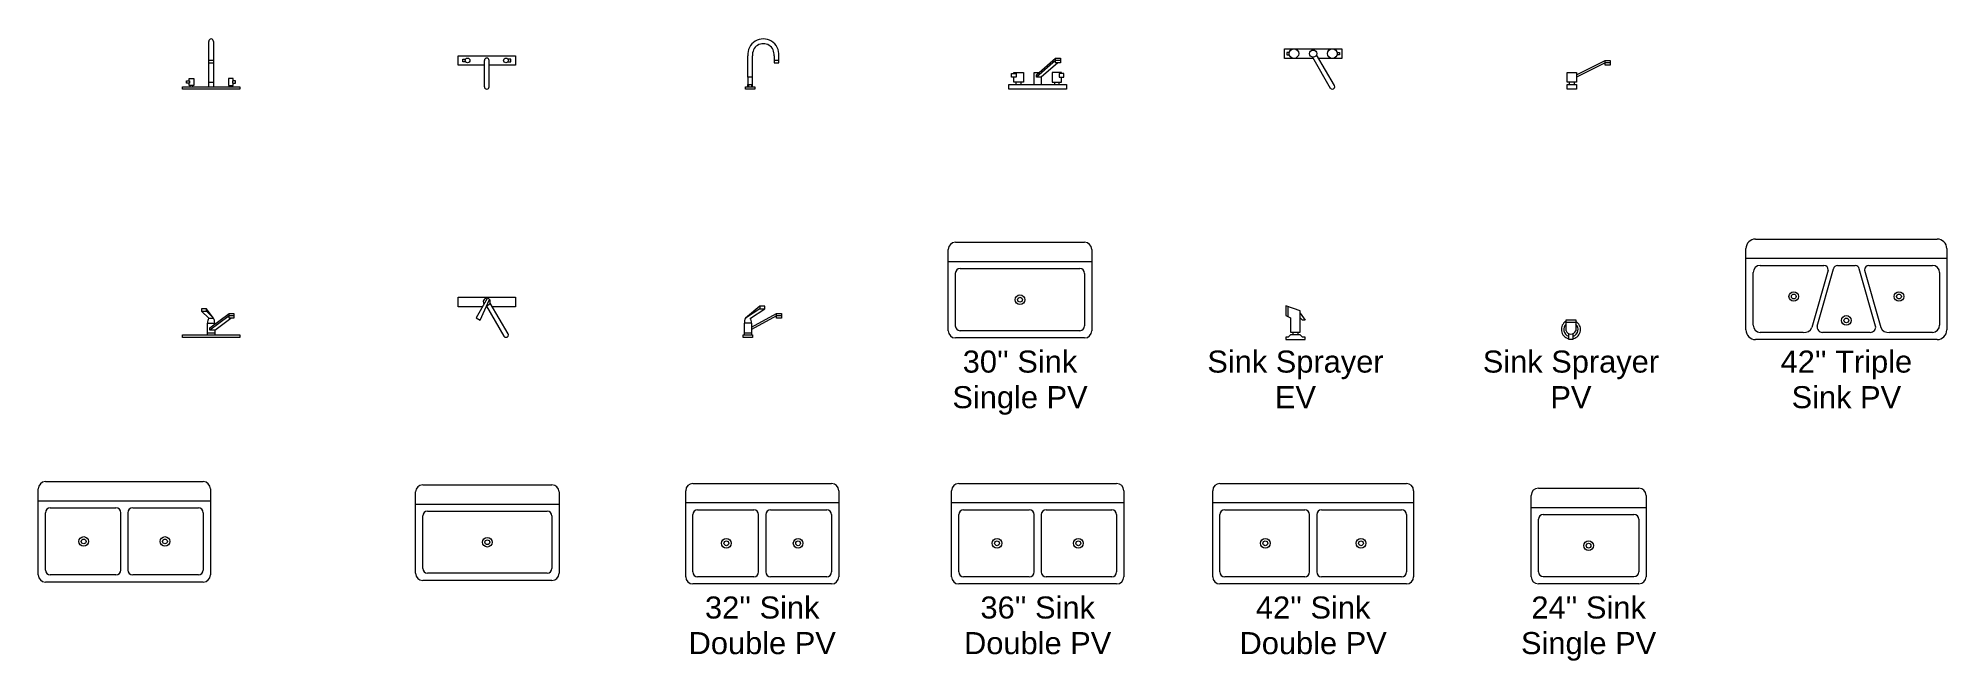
# Model space of a CAD drawing. Header units: centimetres. Extents: x -707 to 307, y -2463 to -2132.
import ezdxf

# ---------------------------------------------------------------- set-up
doc = ezdxf.new("R2010")
doc.units = ezdxf.units.CM
doc.header["$LTSCALE"] = 25.4
doc.layers.get('0').update_dxf_attribs({"lineweight": 0})
doc.layers.add('None', color=7, linetype='Continuous', lineweight=0)
doc.styles.add('Arial', font='arial.ttf')

# ---------------------------------------------------------------- blocks, each defined once
blk = doc.blocks.new('Sink-double - 36 in top')
at = {"color": 7, "lineweight": 0}
for p, q in [((-41.91, 0), (41.91, 0)), ((-45.72, -49.53), (-45.72, -3.81)), ((45.72, -3.81), (45.72, -49.53)), ((-45.72, -10.16), (45.72, -10.16)), ((-41.91, -46.99), (-41.91, -16.51)), ((-39.37, -13.97), (-4.445, -13.97)), ((-1.905, -46.99), (-1.905, -16.51)), ((1.905, -16.51), (1.905, -46.99)), ((4.445, -13.97), (39.37, -13.97)), ((41.91, -16.51), (41.91, -46.99)), ((-4.445, -49.53), (-39.37, -49.53)), ((39.37, -49.53), (4.445, -49.53)), ((41.91, -53.34), (-41.91, -53.34))]:
    blk.add_line(p, q, dxfattribs=at)
for centre, radius in [((-21.59, -31.75), 2.54), ((21.59, -31.75), 2.54), ((-21.59, -31.75), 1.27), ((21.59, -31.75), 1.27)]:
    blk.add_circle(centre, radius, dxfattribs=at)
for centre, radius, start, end in [((-41.91, -3.81), 3.81, 90, 180), ((41.91, -3.81), 3.81, 0, 90), ((-39.37, -16.51), 2.54, 90, 180), ((-4.445, -16.51), 2.54, 0, 90), ((4.445, -16.51), 2.54, 90, 180), ((39.37, -16.51), 2.54, 0, 90), ((-41.91, -49.53), 3.81, 180, 270), ((-39.37, -46.99), 2.54, 180, 270), ((-4.445, -46.99), 2.54, 270, 0), ((4.445, -46.99), 2.54, 180, 270), ((39.37, -46.99), 2.54, 270, 0), ((41.91, -49.53), 3.81, 270, 0)]:
    blk.add_arc(centre, radius, start, end, dxfattribs=at)
blk = doc.blocks.new('Sink-single - 30 in top')
at = {"color": 7, "lineweight": 0}
for p, q in [((-34.3, 0), (34.3, 0)), ((-38.1, -47), (-38.1, -3.8)), ((38.1, -3.8), (38.1, -47)), ((-38.1, -10.2), (38.1, -10.2)), ((-34.3, -44.4), (-34.3, -16.5)), ((-31.8, -14), (31.8, -14)), ((34.3, -16.5), (34.3, -44.4)), ((31.8, -47), (-31.8, -47)), ((34.3, -50.8), (-34.3, -50.8))]:
    blk.add_line(p, q, dxfattribs=at)
for radius in [2.54, 1.27]:
    blk.add_circle((0, -30.5), radius, dxfattribs=at)
for centre, radius, start, end in [((-34.3, -3.8), 3.81, 90, 180), ((34.3, -3.8), 3.81, 0, 90), ((-31.8, -16.5), 2.54, 90, 180), ((31.8, -16.5), 2.54, 0, 90), ((-34.3, -47), 3.81, 180, 270), ((-31.8, -44.4), 2.54, 180, 270), ((31.8, -44.4), 2.54, 270, 0), ((34.3, -47), 3.81, 270, 0)]:
    blk.add_arc(centre, radius, start, end, dxfattribs=at)
blk = doc.blocks.new('Gooseneck Faucet EV')
at = {"color": 7, "lineweight": 0}
for p, q in [((-1.27, 1.27), (-1.27, 25.4)), ((1.27, 25.4), (1.27, 1.27)), ((1.27, 15.24), (-1.27, 15.24)), ((-1.27, 13.97), (1.27, 13.97)), ((-11.1125, 1.27), (-11.1125, 1.905)), ((-9.8425, 1.905), (-9.8425, 1.27)), ((-1.27, 3.81), (1.27, 3.81)), ((9.8425, 1.905), (9.8425, 1.27)), ((11.1125, 1.27), (11.1125, 1.905))]:
    blk.add_line(p, q, dxfattribs=at)
for points in [[(-15.24, 0), (-15.24, 1.27), (15.24, 1.27), (15.24, 0)], [(-13.0175, 3.175), (-13.0175, 4.445), (-11.43, 4.445), (-11.43, 3.175)], [(13.0175, 3.175), (13.0175, 4.445), (11.43, 4.445), (11.43, 3.175)]]:
    blk.add_lwpolyline(points, close=True, dxfattribs=at)
for points in [[(-11.7475, 4.461002), (-11.7475, 5.715), (-9.2075, 5.715), (-9.2075, 1.905), (-11.7475, 1.905), (-11.7475, 3.156458)], [(11.7475, 4.461002), (11.7475, 5.715), (9.2075, 5.715), (9.2075, 1.905), (11.7475, 1.905), (11.7475, 3.156458)]]:
    blk.add_lwpolyline(points, dxfattribs=at)
blk.add_arc((0, 25.4), 1.27, 0, 180, dxfattribs=at)
blk = doc.blocks.new('Gooseneck Faucet PV')
at = {"color": 7, "lineweight": 0}
for p, q in [((-12.7, -1.9), (-11.2, -1.9)), ((-12.7, -3.2), (-12.7, -1.9)), ((-11.2, -3.2), (-12.7, -3.2)), ((-1.3, -2.5), (-1.3, -16.5)), ((1.3, -16.5), (1.3, -2.5)), ((12.7, -1.9), (11.2, -1.9)), ((11.2, -3.2), (12.7, -3.2)), ((12.7, -3.2), (12.7, -1.9))]:
    blk.add_line(p, q, dxfattribs=at)
blk.add_lwpolyline([(-1.3, -5.1), (-15.2, -5.1), (-15.2, 0), (15.2, 0), (15.2, -5.1), (1.3, -5.1)], dxfattribs=at)
for centre in [(-10.2, -2.5), (10.2, -2.5)]:
    blk.add_circle(centre, 1.27, dxfattribs=at)
for centre, start, end in [((0, -2.5), 0, 180), ((0, -16.5), 180, 0)]:
    blk.add_arc(centre, 1.27, start, end, dxfattribs=at)
blk = doc.blocks.new('Gooseneck Faucet SV')
at = {"color": 7, "lineweight": 0}
for p, q in [((-1.27, 6.35), (-1.27, 17.78)), ((1.27, 6.35), (1.27, 17.78)), ((12.7, 17.78), (12.7, 13.97)), ((15.24, 15.24), (12.7, 15.24)), ((12.7, 13.97), (15.24, 13.97)), ((15.24, 13.97), (15.24, 17.78)), ((-1.27, 6.35), (-1.27, 2.54)), ((1.27, 6.35), (-1.27, 6.35)), ((-1.27, 1.27), (-1.27, 2.54)), ((-1.27, 2.54), (1.27, 2.54)), ((-0.635, 1.27), (-0.635, 2.54)), ((0.635, 2.54), (0.635, 1.27)), ((1.27, 2.54), (1.27, 6.35)), ((1.27, 1.27), (1.27, 2.54))]:
    blk.add_line(p, q, dxfattribs=at)
blk.add_lwpolyline([(-2.54, 0), (-2.54, 1.27), (2.54, 1.27), (2.54, 0)], close=True, dxfattribs=at)
for radius, start, end in [(8.279, 355.6013, 184.3987), (5.75, 353.6598, 186.3402)]:
    blk.add_arc((6.985, 18.415), radius, start, end, dxfattribs=at)
blk = doc.blocks.new('Standard Faucet EV')
at = {"color": 7, "lineweight": 0}
for p, q in [((-0.635, 7.62), (9.525, 16.51)), ((9.525, 15.24), (-0.635, 6.35)), ((10.647959, 13.980414), (1.905, 6.35)), ((9.525, 15.24), (9.525, 16.51)), ((9.525, 16.51), (12.065, 16.51)), ((9.525, 13.97), (9.525, 15.24)), ((12.065, 15.24), (9.525, 15.24)), ((12.065, 13.97), (9.525, 13.97)), ((12.065, 16.51), (12.065, 15.24)), ((12.065, 15.24), (12.065, 13.97)), ((-11.43, 2.54), (-11.43, 3.81)), ((-8.89, 3.81), (-8.89, 2.54)), ((-1.905, 8.89), (0.810768, 8.89)), ((-1.905, 2.54), (-1.905, 8.89)), ((-0.635, 6.35), (-0.635, 7.62)), ((1.905, 6.35), (-0.635, 6.35)), ((1.905, 6.35), (1.905, 2.54)), ((8.89, 3.81), (8.89, 2.54)), ((11.43, 2.54), (11.43, 3.81))]:
    blk.add_line(p, q, dxfattribs=at)
for points in [[(-15.24, 0), (-15.24, 2.54), (15.24, 2.54), (15.24, 0)], [(-13.97, 6.35), (-13.97, 8.255), (-11.43, 8.255), (-11.43, 6.35)], [(13.97, 6.35), (13.97, 8.255), (11.43, 8.255), (11.43, 6.35)]]:
    blk.add_lwpolyline(points, close=True, dxfattribs=at)
for points in [[(-12.7, 8.258302), (-12.7, 8.89), (-7.62, 8.89), (-7.62, 3.81), (-12.7, 3.81), (-12.7, 6.35)], [(12.7, 8.258302), (12.7, 8.89), (7.62, 8.89), (7.62, 3.81), (12.7, 3.81), (12.7, 6.35)]]:
    blk.add_lwpolyline(points, dxfattribs=at)
blk = doc.blocks.new('Standard Faucet PV')
at = {"color": 7, "lineweight": 0}
for p, q in [((-14, -1.9), (-14, -3.2)), ((-12.6, -1.9), (-14, -1.9)), ((-14, -3.2), (-12.6, -3.2)), ((-0.4, -4.4), (9.1, -20.8)), ((11.3, -19.5), (1.8, -3.2)), ((12.6, -1.9), (14, -1.9)), ((14, -3.2), (12.6, -3.2)), ((14, -1.9), (14, -3.2))]:
    blk.add_line(p, q, dxfattribs=at)
blk.add_lwpolyline([(0, -5.1), (-15.2, -5.1), (-15.2, 0), (15.2, 0), (15.2, -5.1), (2.9, -5.1)], dxfattribs=at)
for centre, radius in [((-10.2, -2.5), 2.54), ((10.2, -2.5), 2.54), ((0, -2.5), 1.91)]:
    blk.add_circle(centre, radius, dxfattribs=at)
blk.add_arc((10.2, -20.1), 1.27, 210, 30, dxfattribs=at)
blk = doc.blocks.new('Standard Faucet SV')
at = {"color": 7, "lineweight": 0}
for p, q in [((2.54, 7.62), (17.78, 15.24)), ((17.78, 13.97), (2.54, 6.35)), ((17.78, 13.97), (17.78, 15.24)), ((17.78, 15.24), (20.32, 15.24)), ((17.78, 12.7), (17.78, 13.97)), ((20.32, 13.97), (17.78, 13.97)), ((20.32, 12.7), (17.78, 12.7)), ((20.32, 15.24), (20.32, 13.97)), ((20.32, 13.97), (20.32, 12.7)), ((-1.27, 2.54), (-1.27, 3.81)), ((1.27, 3.81), (1.27, 2.54))]:
    blk.add_line(p, q, dxfattribs=at)
for points in [[(-2.54, 3.81), (-2.54, 8.89), (2.54, 8.89), (2.54, 3.81)], [(-2.54, 0), (-2.54, 2.54), (2.54, 2.54), (2.54, 0)]]:
    blk.add_lwpolyline(points, close=True, dxfattribs=at)
blk = doc.blocks.new('Washerless Faucet EV')
at = {"color": 7, "lineweight": 0}
for p, q in [((-5.1, 15.2), (-5.1, 14)), ((-2.5, 15.2), (-5.1, 15.2)), ((-1.3, 10.2), (-5.1, 14)), ((-5.1, 14), (-2.5, 14)), ((-2.5, 14), (-2.5, 15.2)), ((1.3, 10.2), (-2.5, 15.2)), ((-2.5, 14), (1.3, 10.2)), ((-1.3, 10.2), (1.3, 10.2)), ((-0.6, 5.1), (9.5, 12.7)), ((9.5, 11.4), (-0.6, 3.8)), ((1.9, 3.8), (10.4, 10.2)), ((9.5, 11.4), (9.5, 12.7)), ((9.5, 12.7), (12.1, 12.7)), ((9.5, 10.2), (9.5, 11.4)), ((12.1, 11.4), (9.5, 11.4)), ((12.1, 10.2), (9.5, 10.2)), ((12.1, 12.7), (12.1, 11.4)), ((12.1, 11.4), (12.1, 10.2)), ((-1.9, 7.6), (1.9, 7.6)), ((-1.9, 1.3), (-1.9, 7.6)), ((-1.9, 2.5), (1.9, 2.5)), ((-0.6, 3.8), (-0.6, 5.1)), ((1.9, 3.8), (-0.6, 3.8)), ((1.9, 7.6), (1.9, 7)), ((1.9, 3.8), (1.9, 1.3))]:
    blk.add_line(p, q, dxfattribs=at)
blk.add_lwpolyline([(-15.2, 0), (-15.2, 1.3), (15.2, 1.3), (15.2, 0)], close=True, dxfattribs=at)
for centre, start, end in [((3.2, 7.7), 151.0646, 180.8629), ((-3.2, 7.7), 359.1371, 28.9354)]:
    blk.add_arc(centre, 5.09, start, end, dxfattribs=at)
blk = doc.blocks.new('Washerless Faucet PV')
at = {"color": 7, "lineweight": 0}
for p, q in [((0.2, -0.7), (-5.7, -11)), ((-3.5, -12.2), (1.4, -1.3)), ((0, -5.1), (-0.3, -5.1)), ((-0.2, -4.8), (9.1, -20.8)), ((11.3, -19.5), (1.8, -3.2)), ((-5.7, -11), (-3.5, -12.2))]:
    blk.add_line(p, q, dxfattribs=at)
blk.add_lwpolyline([(-2.3, -5.1), (-15.2, -5.1), (-15.2, 0), (15.2, 0), (15.2, -5.1), (2.9, -5.1)], dxfattribs=at)
for centre, radius, start, end in [((0, -2.5), 1.9, 269.2246, 216.2304), ((10.2, -20.1), 1.27, 210, 30)]:
    blk.add_arc(centre, radius, start, end, dxfattribs=at)
blk = doc.blocks.new('Washerless Faucet SV')
at = {"color": 7, "lineweight": 0}
for p, q in [((6.3, 16.5), (-1.3, 10.2)), ((6.3, 15.2), (-1.3, 10.2)), ((1.3, 10.2), (8.9, 15.2)), ((1.9, 5.4), (15.2, 12.7)), ((15.2, 11.4), (1.9, 4.2)), ((6.3, 16.5), (6.3, 15.2)), ((8.9, 16.5), (6.3, 16.5)), ((6.3, 15.2), (8.9, 15.2)), ((8.9, 15.2), (8.9, 16.5)), ((15.2, 11.4), (15.2, 12.7)), ((15.2, 12.7), (17.8, 12.7)), ((15.2, 10.2), (15.2, 11.4)), ((17.8, 11.4), (15.2, 11.4)), ((17.8, 10.2), (15.2, 10.2)), ((17.8, 12.7), (17.8, 11.4)), ((17.8, 11.4), (17.8, 10.2)), ((1.9, 7.6), (-1.9, 7.6)), ((-1.9, 1.3), (-1.9, 7.6)), ((-1.9, 2.5), (1.9, 2.5)), ((1.9, 7.6), (1.9, 1.3))]:
    blk.add_line(p, q, dxfattribs=at)
blk.add_lwpolyline([(-2.5, 0), (-2.5, 1.3), (2.5, 1.3), (2.5, 0)], close=True, dxfattribs=at)
for centre, start, end in [((1.8, 8.1), 145.144, 186.7835), ((-1.8, 8.1), 353.2165, 34.856)]:
    blk.add_arc(centre, 3.68, start, end, dxfattribs=at)
blk = doc.blocks.new("32'' Sink Double PV")
at = {"color": 7, "lineweight": 0}
for p, q in [((-36.83, 0), (36.83, 0)), ((-40.64, -49.53), (-40.64, -3.81)), ((40.64, -3.81), (40.64, -49.53)), ((-40.64, -10.16), (40.64, -10.16)), ((-36.83, -46.99), (-36.83, -16.51)), ((-34.29, -13.97), (-4.445, -13.97)), ((-1.905, -46.99), (-1.905, -16.51)), ((1.905, -16.51), (1.905, -46.99)), ((4.445, -13.97), (34.29, -13.97)), ((36.83, -16.51), (36.83, -46.99)), ((-4.445, -49.53), (-34.29, -49.53)), ((34.29, -49.53), (4.445, -49.53)), ((36.83, -53.34), (-36.83, -53.34))]:
    blk.add_line(p, q, dxfattribs=at)
for centre, radius in [((-19.05, -31.75), 2.54), ((19.05, -31.75), 2.54), ((-19.05, -31.75), 1.27), ((19.05, -31.75), 1.27)]:
    blk.add_circle(centre, radius, dxfattribs=at)
for centre, radius, start, end in [((-36.83, -3.81), 3.81, 90, 180), ((36.83, -3.81), 3.81, 0, 90), ((-34.29, -16.51), 2.54, 90, 180), ((-4.445, -16.51), 2.54, 0, 90), ((4.445, -16.51), 2.54, 90, 180), ((34.29, -16.51), 2.54, 0, 90), ((-36.83, -49.53), 3.81, 180, 270), ((-34.29, -46.99), 2.54, 180, 270), ((-4.445, -46.99), 2.54, 270, 0), ((4.445, -46.99), 2.54, 180, 270), ((34.29, -46.99), 2.54, 270, 0), ((36.83, -49.53), 3.81, 270, 0)]:
    blk.add_arc(centre, radius, start, end, dxfattribs=at)
blk = doc.blocks.new("36'' Sink Double PV")
at = {"color": 7, "lineweight": 0}
for p, q in [((-41.91, 0), (41.91, 0)), ((-45.72, -49.53), (-45.72, -3.81)), ((45.72, -3.81), (45.72, -49.53)), ((-45.72, -10.16), (45.72, -10.16)), ((-41.91, -46.99), (-41.91, -16.51)), ((-39.37, -13.97), (-4.445, -13.97)), ((-1.905, -46.99), (-1.905, -16.51)), ((1.905, -16.51), (1.905, -46.99)), ((4.445, -13.97), (39.37, -13.97)), ((41.91, -16.51), (41.91, -46.99)), ((-4.445, -49.53), (-39.37, -49.53)), ((39.37, -49.53), (4.445, -49.53)), ((41.91, -53.34), (-41.91, -53.34))]:
    blk.add_line(p, q, dxfattribs=at)
for centre, radius in [((-21.59, -31.75), 2.54), ((21.59, -31.75), 2.54), ((-21.59, -31.75), 1.27), ((21.59, -31.75), 1.27)]:
    blk.add_circle(centre, radius, dxfattribs=at)
for centre, radius, start, end in [((-41.91, -3.81), 3.81, 90, 180), ((41.91, -3.81), 3.81, 0, 90), ((-39.37, -16.51), 2.54, 90, 180), ((-4.445, -16.51), 2.54, 0, 90), ((4.445, -16.51), 2.54, 90, 180), ((39.37, -16.51), 2.54, 0, 90), ((-41.91, -49.53), 3.81, 180, 270), ((-39.37, -46.99), 2.54, 180, 270), ((-4.445, -46.99), 2.54, 270, 0), ((4.445, -46.99), 2.54, 180, 270), ((39.37, -46.99), 2.54, 270, 0), ((41.91, -49.53), 3.81, 270, 0)]:
    blk.add_arc(centre, radius, start, end, dxfattribs=at)
blk = doc.blocks.new("42'' Sink Double PV")
at = {"color": 7, "lineweight": 0}
for p, q in [((-49.53, 0), (49.53, 0)), ((-53.34, -49.53), (-53.34, -3.81)), ((53.34, -3.81), (53.34, -49.53)), ((-53.34, -10.16), (53.34, -10.16)), ((-49.53, -46.99), (-49.53, -16.51)), ((-46.99, -13.97), (-4.445, -13.97)), ((-1.905, -46.99), (-1.905, -16.51)), ((1.905, -16.51), (1.905, -46.99)), ((4.445, -13.97), (46.99, -13.97)), ((49.53, -16.51), (49.53, -46.99)), ((-4.445, -49.53), (-46.99, -49.53)), ((46.99, -49.53), (4.445, -49.53)), ((49.53, -53.34), (-49.53, -53.34))]:
    blk.add_line(p, q, dxfattribs=at)
for centre, radius in [((-25.4, -31.75), 2.54), ((25.4, -31.75), 2.54), ((-25.4, -31.75), 1.27), ((25.4, -31.75), 1.27)]:
    blk.add_circle(centre, radius, dxfattribs=at)
for centre, radius, start, end in [((-49.53, -3.81), 3.81, 90, 180), ((49.53, -3.81), 3.81, 0, 90), ((-46.99, -16.51), 2.54, 90, 180), ((-4.445, -16.51), 2.54, 0, 90), ((4.445, -16.51), 2.54, 90, 180), ((46.99, -16.51), 2.54, 0, 90), ((-49.53, -49.53), 3.81, 180, 270), ((-46.99, -46.99), 2.54, 180, 270), ((-4.445, -46.99), 2.54, 270, 0), ((4.445, -46.99), 2.54, 180, 270), ((46.99, -46.99), 2.54, 270, 0), ((49.53, -49.53), 3.81, 270, 0)]:
    blk.add_arc(centre, radius, start, end, dxfattribs=at)
blk = doc.blocks.new("24'' Sink Single PV")
at = {"color": 7, "lineweight": 0}
for p, q in [((-26.7, 0), (26.7, 0)), ((-30.5, -47), (-30.5, -3.8)), ((30.5, -3.8), (30.5, -47)), ((-30.5, -10.2), (30.5, -10.2)), ((-26.7, -44.4), (-26.7, -16.5)), ((-24.1, -14), (24.1, -14)), ((26.7, -16.5), (26.7, -44.4)), ((24.1, -47), (-24.1, -47)), ((26.7, -50.8), (-26.7, -50.8))]:
    blk.add_line(p, q, dxfattribs=at)
for radius in [2.54, 1.27]:
    blk.add_circle((0, -30.5), radius, dxfattribs=at)
for centre, radius, start, end in [((-26.7, -3.8), 3.81, 90, 180), ((26.7, -3.8), 3.81, 0, 90), ((-24.1, -16.5), 2.54, 90, 180), ((24.1, -16.5), 2.54, 0, 90), ((-26.7, -47), 3.81, 180, 270), ((-24.1, -44.4), 2.54, 180, 270), ((24.1, -44.4), 2.54, 270, 0), ((26.7, -47), 3.81, 270, 0)]:
    blk.add_arc(centre, radius, start, end, dxfattribs=at)
blk = doc.blocks.new("30'' Sink Single PV")
at = {"color": 7, "lineweight": 0}
for p, q in [((-34.3, 0), (34.3, 0)), ((-38.1, -47), (-38.1, -3.8)), ((38.1, -3.8), (38.1, -47)), ((-38.1, -10.2), (38.1, -10.2)), ((-34.3, -44.4), (-34.3, -16.5)), ((-31.8, -14), (31.8, -14)), ((34.3, -16.5), (34.3, -44.4)), ((31.8, -47), (-31.8, -47)), ((34.3, -50.8), (-34.3, -50.8))]:
    blk.add_line(p, q, dxfattribs=at)
for radius in [2.54, 1.27]:
    blk.add_circle((0, -30.5), radius, dxfattribs=at)
for centre, radius, start, end in [((-34.3, -3.8), 3.81, 90, 180), ((34.3, -3.8), 3.81, 0, 90), ((-31.8, -16.5), 2.54, 90, 180), ((31.8, -16.5), 2.54, 0, 90), ((-34.3, -47), 3.81, 180, 270), ((-31.8, -44.4), 2.54, 180, 270), ((31.8, -44.4), 2.54, 270, 0), ((34.3, -47), 3.81, 270, 0)]:
    blk.add_arc(centre, radius, start, end, dxfattribs=at)
blk = doc.blocks.new('Sink Sprayer EV')
at = {"color": 7, "lineweight": 0}
for p, q in [((-5.08, 17.78), (-5.08, 12.7)), ((2.54, 15.24), (-5.08, 17.78)), ((-5.08, 12.7), (-2.54, 11.43)), ((-3.81, 12.08507), (-3.81, 17.36217)), ((-2.54, 11.43), (-2.54, 3.81)), ((2.54, 3.81), (2.54, 15.24)), ((2.54, 13.97), (5.08, 10.16)), ((3.81, 10.16), (2.54, 11.43)), ((5.08, 10.16), (3.81, 10.16)), ((-2.54, 3.81), (2.54, 3.81)), ((-1.27, 2.54), (-1.27, 3.81)), ((1.27, 3.81), (1.27, 2.54))]:
    blk.add_line(p, q, dxfattribs=at)
blk.add_lwpolyline([(-5.08, 0), (5.08, 0), (5.08, 1.27), (3.81, 1.27), (2.54, 2.54), (-2.54, 2.54), (-3.81, 1.27), (-5.08, 1.27)], close=True, dxfattribs=at)
blk = doc.blocks.new('Sink Sprayer PV')
at = {"color": 7, "lineweight": 0}
for p, q in [((-2.54, -0.635), (-2.54, 5.08)), ((-2.54, 5.08), (2.54, 5.08)), ((-2.54, 3.81), (2.54, 3.81)), ((2.54, 5.08), (2.54, -0.635)), ((-1.27, -2.21742), (-1.27, -5.08)), ((-1.27, -5.08), (1.27, -5.08)), ((1.27, -5.08), (1.27, -2.193544))]:
    blk.add_line(p, q, dxfattribs=at)
for centre, radius, start, end in [((0, 0), 5.08, 120.0106, 255.4642), ((0, 0), 3.81, 131.7889, 250.3945), ((0, 0), 5.08, 284.5684, 59.29983), ((0, 0), 3.81, 289.7697, 47.18436), ((0, 0.105918), 2.645834, 196.2602, 343.7398)]:
    blk.add_arc(centre, radius, start, end, dxfattribs=at)
blk = doc.blocks.new("42'' Triple Sink PV")
at = {"color": 7, "lineweight": 0}
for p, q in [((-48.26, 0), (48.26, 0)), ((-53.34, -48.26), (-53.34, -5.08)), ((53.34, -5.08), (53.34, -48.26)), ((-53.34, -10.16), (53.34, -10.16)), ((-49.53, -45.72), (-49.53, -17.78)), ((-45.72, -13.97), (-11.88339, -13.97)), ((-9.59612, -16.440658), (-18.301716, -46.910752)), ((-15.54861, -46.165008), (-6.88467, -15.841472)), ((-4.756404, -13.97), (4.756404, -13.97)), ((15.54861, -46.165008), (6.88467, -15.841472)), ((9.595866, -16.440658), (18.301716, -46.910752)), ((11.88339, -13.97), (45.72, -13.97)), ((49.53, -17.78), (49.53, -45.72)), ((-22.86, -49.53), (-45.72, -49.53)), ((12.7, -49.53), (-12.7, -49.53)), ((45.72, -49.53), (22.86, -49.53)), ((48.26, -53.34), (-48.26, -53.34))]:
    blk.add_line(p, q, dxfattribs=at)
for centre, radius in [((-27.94, -30.48), 2.54), ((-27.94, -30.48), 1.27), ((27.94, -30.48), 2.54), ((27.94, -30.48), 1.27), ((0, -43.18), 2.54), ((0, -43.18), 1.27)]:
    blk.add_circle(centre, radius, dxfattribs=at)
for centre, radius, start, end in [((-48.26, -5.08), 5.08, 90, 180), ((48.26, -5.08), 5.08, 0, 90), ((-45.72, -17.78), 3.81, 90, 180), ((-12.085574, -16.451326), 2.489511, 0.2403933, 85.3467), ((-4.411726, -16.507968), 2.561366, 97.7365, 164.9162), ((4.411472, -16.507968), 2.561366, 15.08383, 82.2635), ((12.08532, -16.451326), 2.489511, 94.6533, 179.7596), ((45.72, -17.78), 3.81, 0, 90), ((-48.26, -48.26), 5.08, 180, 270), ((-45.72, -45.72), 3.81, 180, 270), ((-22.286976, -45.255942), 4.312074, 262.3642, 337.4465), ((-12.56665, -46.526196), 3.006623, 173.0847, 267.4578), ((12.56665, -46.526196), 3.006623, 272.5422, 6.915261), ((22.286976, -45.255942), 4.312074, 202.5535, 277.6358), ((45.72, -45.72), 3.81, 270, 0), ((48.26, -48.26), 5.08, 270, 0)]:
    blk.add_arc(centre, radius, start, end, dxfattribs=at)

msp = doc.modelspace()

# ---------------------------------------------------------------- block references
for name, p in [('Gooseneck Faucet EV', (-615, -2159)), ('Gooseneck Faucet SV', (-328.7, -2159)), ('Standard Faucet PV', (-29.7, -2137.6)), ('Gooseneck Faucet PV', (-468.6, -2141.2)), ('Standard Faucet EV', (-176, -2159)), ('Standard Faucet SV', (107.7, -2159)), ("42'' Triple Sink PV", (253.5, -2238.6)), ("30'' Sink Single PV", (-185.4, -2240.3)), ('Washerless Faucet PV', (-468.6, -2269.4)), ('Washerless Faucet EV', (-615, -2290.8)), ('Washerless Faucet SV', (-329.9, -2290.8)), ('Sink Sprayer EV', (-39.1, -2291.9)), ('Sink Sprayer PV', (107.2, -2286.6)), ('Sink-double - 36 in top', (-661.1, -2367.4)), ('Sink-single - 30 in top', (-468.3, -2369.1)), ("32'' Sink Double PV", (-322.3, -2368.4)), ("36'' Sink Double PV", (-176, -2368.4)), ("42'' Sink Double PV", (-29.7, -2368.4)), ("24'' Sink Single PV", (116.6, -2370.9))]:
    msp.add_blockref(name, p)

# ---------------------------------------------------------------- texts
at = {"attachment_point": 2, "line_spacing_factor": 0.966482, "style": 'Arial'}
for s, insert, char_height in [("30'' Sink", (-185.4, -2297.8), 11.71), ('Sink Sprayer', (-39.1, -2297.8), 11.706), ('Sink Sprayer', (107.2, -2297.8), 11.706), ("42'' Triple", (253.5, -2297.8), 11.706), ('Single PV', (-185.4, -2316.7), 11.71), ('EV', (-39.1, -2316.7), 11.71), ('PV', (107.2, -2316.7), 11.71), ('Sink PV', (253.5, -2316.7), 11.71), ("32'' Sink", (-322.3, -2428.4), 11.71), ("36'' Sink", (-176, -2428.4), 11.71), ("42'' Sink", (-29.7, -2428.4), 11.71), ("24'' Sink", (116.6, -2428.4), 11.71), ('Double PV', (-322.3, -2447.3), 11.71), ('Double PV', (-176, -2447.3), 11.71), ('Double PV', (-29.7, -2447.3), 11.71), ('Single PV', (116.6, -2447.3), 11.71)]:
    msp.add_mtext(s, dxfattribs=dict(at, insert=insert, char_height=char_height))

doc.saveas('drawing.dxf')
